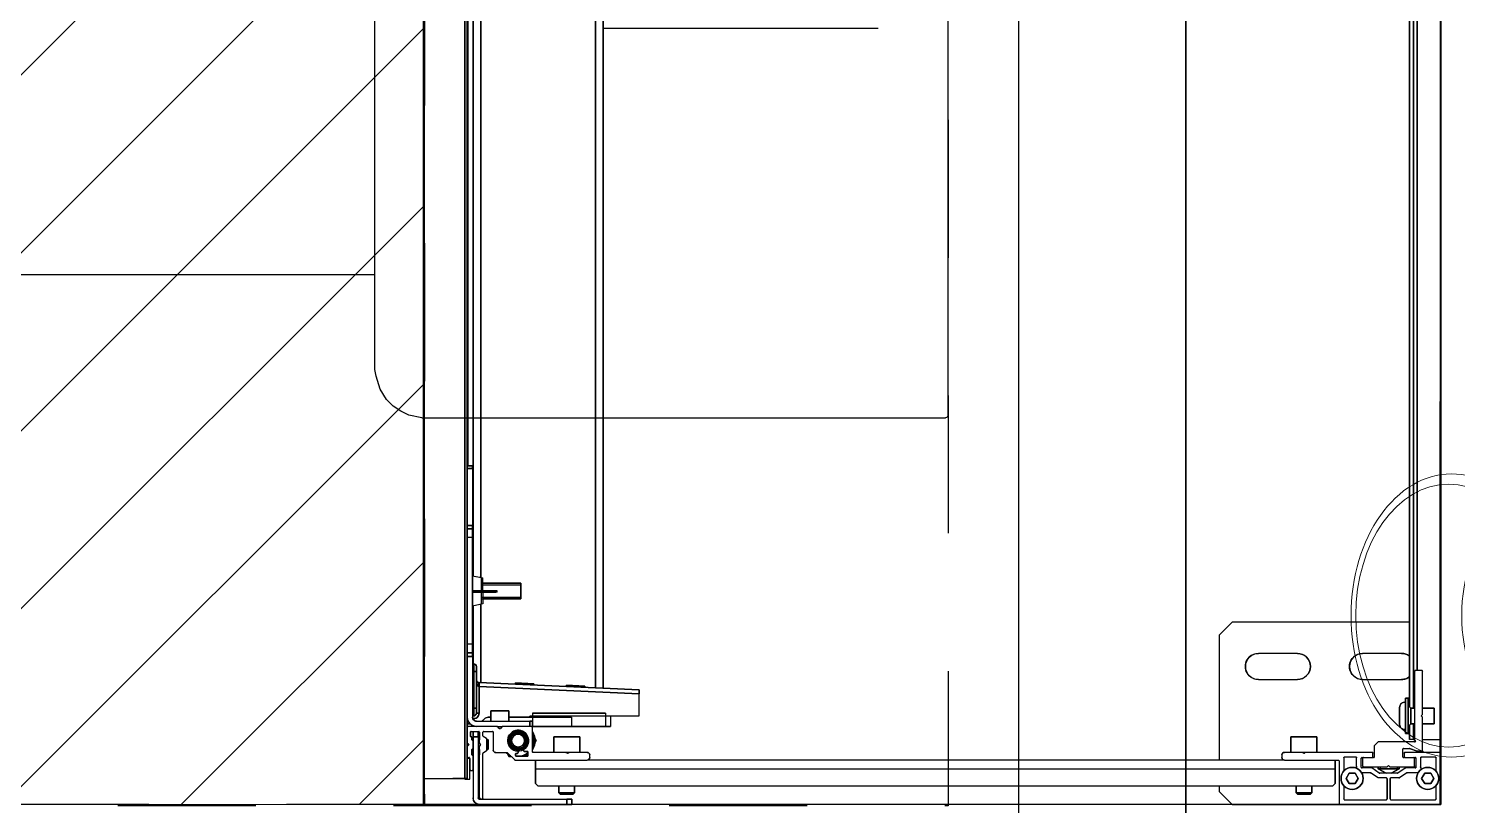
# Model space of a CAD drawing. Header units: centimetres. Extents: x -58072 to 12532, y -30603 to 6224.
# Drawn here: x 10815 to 10869.8, y 4300.3 to 4330.2 of the extents above; entities that cross this region are included whole.
import ezdxf

# ---------------------------------------------------------------- set-up
doc = ezdxf.new("R2010")
doc.units = ezdxf.units.CM
doc.linetypes.add('Style de ligne -1', pattern=[0.41664, 0.20828, -0.20836])
doc.linetypes.add('VW-01', pattern=[0.41656, 0.20828, -0.20828])
for name, color, linetype in [('B Aménagement intérieur', 252, 'Continuous'), ('B Faux plafonds', 252, 'Continuous'), ('B Faux plafonds_Hatch', 9, 'Continuous'), ('B Général', 252, 'Continuous'), ('C ANNOTATIONS-prestations', 252, 'Continuous'), ('D SURFACES-shab', 252, 'Continuous'), ('F REMPLISSAGE-vert foncé', 252, 'Continuous'), ('MTI900_Alu', 252, 'Continuous'), ('prlm-CHAUFF', 4, 'Continuous'), ('prlm-EAU-CHU', 42, 'Continuous')]:
    doc.layers.add(name, color=color, linetype=linetype)
doc.layers.add('prlm-GAZ', color=2, linetype='Continuous', lineweight=25)
doc.layers.add('prlm-ZEROPLOT', color=254, linetype='Continuous', plot=False)
doc.layers.get('prlm-CHAUFF').off()

# ---------------------------------------------------------------- blocks, each defined once
blk = doc.blocks.new('B 70.MTI900_Alu_390')
at = {"layer": 'MTI900_Alu', "color": 1, "linetype": 'Continuous'}
for p, q in [((-4.475, 0), (-4.472, 0)), ((-4.475, -0.003), (-4.475, 0)), ((-4.472, 0), (-4.278, 0)), ((-4.278, 0), (-4.225, 0)), ((-4.225, 0), (4.225, 0)), ((-4.225, -0.07), (-4.225, 0)), ((-4.475, -0.387), (-4.475, -0.003)), ((-4.457, -0.191), (-4.457, -0.021)), ((-4.454, -0.018), (-4.4033, -0.018)), ((-4.395, -0.0385), (-4.375, -0.0269)), ((-4.395, -0.0615), (-4.395, -0.0385)), ((-4.375, -0.0269), (-4.355, -0.0385)), ((-4.355, -0.0385), (-4.355, -0.0615)), ((-4.3467, -0.018), (-4.296, -0.018)), ((-4.293, -0.021), (-4.293, -0.074)), ((-4.275, -0.003), (-4.275, -0.137)), ((-4.165, -0.025), (-4.105, -0.025)), ((-4.165, -0.025), (-4.165, -0.07)), ((-4.105, -0.07), (-4.105, -0.025)), ((-4.375, -0.0731), (-4.395, -0.0615)), ((-4.355, -0.0615), (-4.375, -0.0731)), ((-4.353, -0.0864), (-4.353, -0.1286)), ((-4.335, -0.098), (-4.335, -0.1341)), ((-4.298, -0.095), (-4.332, -0.095)), ((-4.296, -0.077), (-4.3306, -0.077)), ((-4.33, -0.195), (-4.33, -0.103)), ((-4.327, -0.1), (-4.298, -0.1)), ((-4.295, -0.137), (-4.295, -0.098)), ((-4.27, -0.073), (-4.27, -0.0895)), ((-4.2698, -0.0905), (-4.2602, -0.1195)), ((-4.267, -0.07), (-4.14, -0.07)), ((-4.235, -0.1), (-4.235, -0.24)), ((-3.963, -0.1), (-4.229, -0.1)), ((-4.225, -0.105), (-4.225, -0.1)), ((-4.225, -0.105), (-4.165, -0.105)), ((-4.225, -0.105), (-4.225, -0.12)), ((-4.165, -0.1), (-4.165, -0.115)), ((-4.135, -0.075), (-4.14, -0.07)), ((-4.13, -0.07), (-4.135, -0.075)), ((-4.13, -0.07), (-3.963, -0.07)), ((-4.105, -0.115), (-4.105, -0.1)), ((-4.105, -0.105), (4.105, -0.105)), ((-3.96, -0.073), (-3.96, -0.097)), ((-3.96, -0.09), (3.96, -0.09)), ((-4.373, -0.1605), (-4.373, -0.191)), ((-4.3535, -0.1303), (-4.3725, -0.1588)), ((-4.3377, -0.16), (-4.355, -0.19)), ((-4.3355, -0.1358), (-4.3545, -0.1642)), ((-4.3377, -0.24), (-4.3377, -0.16)), ((-4.33, -0.16), (-4.3377, -0.16)), ((-4.295, -0.137), (-4.295, -0.142)), ((-4.278, -0.14), (-4.292, -0.14)), ((-4.292, -0.145), (-4.263, -0.145)), ((-4.26, -0.142), (-4.26, -0.1205)), ((-4.225, -0.12), (-4.17, -0.12)), ((-4.203, -0.12), (-4.203, -0.125)), ((-4.203, -0.125), (-4.067, -0.125)), ((-4.203, -0.125), (-4.203, -0.135)), ((-4.203, -0.135), (-4.067, -0.135)), ((-4.165, -0.115), (-4.175, -0.125)), ((-4.1675, -0.158), (-4.1025, -0.158)), ((-4.105, -0.115), (-4.165, -0.115)), ((-4.095, -0.125), (-4.105, -0.115)), ((-4.1, -0.12), (4.1, -0.12)), ((-4.067, -0.125), (-4.067, -0.12)), ((-4.067, -0.135), (-4.067, -0.125)), ((-3.995, -0.3), (-3.995, -0.15)), ((-3.895, -0.15), (-3.895, -0.3)), ((-3.775, -0.12), (-3.775, -0.8)), ((-4.457, -0.369), (-4.457, -0.209)), ((-4.376, -0.194), (-4.454, -0.194)), ((-4.454, -0.206), (-4.376, -0.206)), ((-4.373, -0.209), (-4.373, -0.2404)), ((-4.355, -0.1659), (-4.355, -0.2341)), ((-4.355, -0.21), (-4.3377, -0.24)), ((-4.33, -0.1677), (-4.3421, -0.1677)), ((-4.325, -0.2), (-4.33, -0.195)), ((-4.33, -0.205), (-4.325, -0.2)), ((-4.33, -0.297), (-4.33, -0.205)), ((-4.373, -0.2404), (-4.3535, -0.2697)), ((-4.3545, -0.2358), (-4.335, -0.265)), ((-4.353, -0.2714), (-4.353, -0.3036)), ((-4.33, -0.2323), (-4.3421, -0.2323)), ((-4.3377, -0.24), (-4.33, -0.24)), ((-4.335, -0.265), (-4.335, -0.302)), ((-4.295, -0.258), (-4.295, -0.263)), ((-4.295, -0.302), (-4.295, -0.263)), ((-4.25, -0.255), (-4.292, -0.255)), ((-4.292, -0.26), (-4.278, -0.26)), ((-4.275, -0.263), (-4.275, -0.52)), ((-4.25, -0.255), (-4.235, -0.24)), ((-4.395, -0.3285), (-4.375, -0.3169)), ((-4.395, -0.3515), (-4.395, -0.3285)), ((-4.375, -0.3169), (-4.355, -0.3285)), ((-4.355, -0.3285), (-4.355, -0.3515)), ((-4.332, -0.305), (-4.298, -0.305)), ((-4.328, -0.323), (-4.296, -0.323)), ((-4.298, -0.3), (-4.327, -0.3)), ((-4.293, -0.326), (-4.293, -0.369)), ((-4.4033, -0.372), (-4.454, -0.372)), ((-4.375, -0.3631), (-4.395, -0.3515)), ((-4.355, -0.3515), (-4.375, -0.3631)), ((-4.296, -0.372), (-4.3467, -0.372)), ((-4.475, -0.8), (-4.475, -0.387)), ((-4.308, -0.39), (-4.472, -0.39)), ((-4.395, -0.405), (-4.405, -0.415)), ((-4.405, -0.415), (-4.405, -3.465)), ((-4.34, -0.405), (-4.395, -0.405)), ((-4.305, -0.405), (-4.34, -0.405)), ((-4.34, -0.405), (-4.34, -3.475)), ((-4.305, -0.6), (-4.305, -0.393)), ((-4.215, -0.475), (-4.275, -0.475)), ((-4.215, -0.575), (-4.215, -0.475)), ((-4.43, -0.495), (-4.435, -0.5)), ((-4.435, -0.5), (-4.435, -0.55)), ((-4.43, -0.555), (-4.43, -0.495)), ((-4.405, -0.495), (-4.43, -0.495)), ((-4.275, -0.52), (-4.2779, -0.5229)), ((-4.2779, -0.5271), (-4.275, -0.53)), ((-4.275, -0.53), (-4.275, -0.52)), ((-4.275, -0.53), (-4.275, -0.6)), ((-4.435, -0.55), (-4.43, -0.555)), ((-4.43, -0.555), (-4.405, -0.555)), ((-4.305, -0.6), (-4.305, -3.277)), ((-4.275, -0.575), (-4.215, -0.575)), ((-3.995, -0.7), (-3.995, -0.55)), ((-3.895, -0.55), (-3.895, -0.7)), ((-4.285, -0.61), (-4.295, -0.61)), ((-4.425, -0.85), (-4.475, -0.8)), ((-3.775, -0.8), (-3.825, -0.85)), ((-4.405, -0.85), (-4.425, -0.85)), ((-3.825, -0.85), (-4.305, -0.85)), ((-1.495, -2.16), (-1.495, -3.215)), ((-4.1351, -3.077), (-4.136, -3.497)), ((-4.1351, -3.077), (-4.05, -3.077)), ((-4.0221, -3.692), (-4.05, -3.077)), ((-4.05, -3.077), (-4.035, -3.077)), ((-4.035, -3.077), (-4.0071, -3.6913)), ((-4.175, -3.207), (-4.175, -3.187)), ((-4.1353, -3.187), (-4.175, -3.187)), ((-4.175, -3.337), (-4.175, -3.207)), ((-4.125, -3.207), (-4.175, -3.207)), ((-4.125, -3.487), (-4.125, -3.207)), ((-0.2775, -3.215), (-4.0287, -3.215)), ((-4.305, -3.5528), (-4.305, -3.277)), ((-4.295, -3.267), (-4.285, -3.267)), ((-4.275, -3.277), (-4.275, -3.3458)), ((-0.2775, -3.245), (-4.0274, -3.245)), ((-4.0205, -3.2854), (-4.0255, -3.2857)), ((-4.0205, -3.2854), (-4.0173, -3.3556)), ((-4.475, -3.355), (-4.475, -3.335)), ((-4.475, -3.335), (-4.455, -3.335)), ((-4.455, -3.335), (-4.455, -3.355)), ((-4.43, -3.325), (-4.435, -3.33)), ((-4.435, -3.33), (-4.435, -3.38)), ((-4.43, -3.385), (-4.43, -3.325)), ((-4.405, -3.325), (-4.43, -3.325)), ((-4.215, -3.305), (-4.275, -3.305)), ((-4.275, -3.3582), (-4.275, -3.3458)), ((-4.215, -3.405), (-4.215, -3.305)), ((-4.175, -3.487), (-4.175, -3.337)), ((-4.14, -3.337), (-4.175, -3.337)), ((-4.14, -3.487), (-4.14, -3.337)), ((-4.475, -3.69), (-4.475, -3.355)), ((-4.455, -3.355), (-4.475, -3.355)), ((-4.455, -3.69), (-4.455, -3.355)), ((-4.435, -3.38), (-4.43, -3.385)), ((-4.43, -3.385), (-4.405, -3.385)), ((-4.2759, -3.3479), (-4.2779, -3.3499)), ((-4.2779, -3.3541), (-4.2759, -3.3561)), ((-4.275, -3.3582), (-4.275, -3.484)), ((-4.0223, -3.3558), (-4.0173, -3.3556)), ((-4.275, -3.405), (-4.215, -3.405)), ((-4.405, -3.465), (-4.395, -3.475)), ((-4.34, -3.475), (-4.395, -3.475)), ((-4.305, -3.475), (-4.34, -3.475)), ((-4.29, -3.5066), (-4.2854, -3.504)), ((-4.29, -3.507), (-4.29, -3.549)), ((-4.274, -3.504), (-4.287, -3.504)), ((-4.272, -3.487), (-4.178, -3.487)), ((-4.271, -3.518), (-4.271, -3.507)), ((-4.24, -3.4778), (-4.23, -3.472)), ((-4.23, -3.472), (-4.22, -3.4778)), ((-4.175, -3.49), (-4.175, -3.487)), ((-4.175, -3.487), (-4.155, -3.487)), ((-4.175, -3.49), (-4.175, -3.6008)), ((-4.155, -3.497), (-4.175, -3.497)), ((-4.14, -3.487), (-4.155, -3.487)), ((-4.155, -3.487), (-4.155, -3.497)), ((-4.155, -3.702), (-4.155, -3.497)), ((-4.125, -3.487), (-4.14, -3.487)), ((-4.14, -3.577), (-4.14, -3.487)), ((-4.136, -3.497), (-4.14, -3.4972)), ((-4.0116, -3.4816), (-4.0166, -3.4819)), ((-4.0116, -3.4816), (-4.0084, -3.5518)), ((-4.2769, -3.5821), (-4.3041, -3.5549)), ((-4.287, -3.552), (-4.282, -3.552)), ((-4.279, -3.549), (-4.279, -3.545)), ((-4.276, -3.542), (-4.2729, -3.542)), ((-4.2657, -3.521), (-4.268, -3.521)), ((-4.195, -3.5614), (-4.195, -3.5226)), ((-4.0134, -3.552), (-4.0084, -3.5518)), ((-3.685, -3.532), (-3.625, -3.532)), ((-3.685, -3.532), (-3.685, -3.677)), ((-3.6789, -3.677), (-3.6789, -3.532)), ((-3.6311, -3.677), (-3.6311, -3.532)), ((-3.625, -3.677), (-3.625, -3.532)), ((-4.2906, -3.577), (-4.2906, -3.5684)), ((-4.2806, -3.5828), (-4.2906, -3.577)), ((-4.276, -3.627), (-4.276, -3.5842)), ((-4.1759, -3.6029), (-4.1829, -3.6099)), ((-4.1829, -3.6141), (-4.1759, -3.6211)), ((-4.175, -3.6232), (-4.175, -3.6008)), ((-4.115, -3.577), (-4.155, -3.577)), ((-4.115, -3.647), (-4.115, -3.577)), ((-4.2766, -3.6757), (-4.2679, -3.6633)), ((-4.198, -3.637), (-4.266, -3.637)), ((-4.2654, -3.662), (-4.2246, -3.662)), ((-4.263, -3.657), (-4.265, -3.659)), ((-4.225, -3.659), (-4.265, -3.659)), ((-4.265, -3.659), (-4.265, -3.662)), ((-4.227, -3.657), (-4.263, -3.657)), ((-4.2607, -3.657), (-4.2607, -3.662)), ((-4.2293, -3.657), (-4.2293, -3.662)), ((-4.225, -3.659), (-4.227, -3.657)), ((-4.225, -3.662), (-4.225, -3.659)), ((-4.2221, -3.6633), (-4.2134, -3.6757)), ((-4.195, -3.674), (-4.195, -3.64)), ((-4.175, -3.6232), (-4.175, -3.734)), ((-4.155, -3.647), (-4.115, -3.647)), ((-4.14, -3.6567), (-4.14, -3.647)), ((-3.66, -3.6225), (-3.655, -3.6225)), ((-3.66, -3.6225), (-3.66, -3.6361)), ((-3.66, -3.6361), (-3.655, -3.6361)), ((-3.66, -3.6361), (-3.66, -3.717)), ((-3.655, -3.6225), (-3.655, -3.6361)), ((-3.655, -3.6361), (-3.655, -3.717)), ((-4.455, -3.682), (-4.455, -3.68)), ((-4.452, -3.677), (-4.2791, -3.677)), ((-4.215, -3.695), (-4.45, -3.695)), ((-4.215, -3.715), (-4.45, -3.715)), ((-4.2855, -3.692), (-4.445, -3.692)), ((-4.378, -3.747), (-4.378, -3.727)), ((-4.378, -3.727), (-4.298, -3.727)), ((-4.345, -3.724), (-4.345, -3.718)), ((-4.342, -3.715), (-4.2885, -3.715)), ((-4.298, -3.727), (-4.342, -3.727)), ((-4.298, -3.727), (-4.298, -3.737)), ((-4.295, -3.734), (-4.295, -3.73)), ((-4.2653, -3.69), (-4.2827, -3.69)), ((-4.2826, -3.72), (-4.2654, -3.72)), ((-4.2651, -3.7161), (-4.269, -3.72)), ((-4.2618, -3.7161), (-4.2651, -3.7161)), ((-4.265, -3.69), (-4.265, -3.695)), ((-4.2521, -3.692), (-4.2625, -3.692)), ((-4.2607, -3.69), (-4.2607, -3.695)), ((-4.2595, -3.715), (-4.231, -3.715)), ((-4.2471, -3.6871), (-4.2521, -3.692)), ((-4.2379, -3.692), (-4.2429, -3.6871)), ((-4.228, -3.692), (-4.2379, -3.692)), ((-4.2293, -3.69), (-4.2293, -3.695)), ((-4.2249, -3.7161), (-4.2287, -3.7161)), ((-4.2252, -3.69), (-4.198, -3.69)), ((-4.2251, -3.72), (-4.215, -3.72)), ((-4.225, -3.695), (-4.225, -3.69)), ((-4.221, -3.72), (-4.2249, -3.7161)), ((-4.215, -3.715), (-4.215, -3.695)), ((-4.215, -3.695), (-4.195, -3.695)), ((-4.195, -3.715), (-4.215, -3.715)), ((-4.215, -3.72), (-4.215, -3.722)), ((-4.212, -3.725), (-4.198, -3.725)), ((-4.2109, -3.677), (-4.198, -3.677)), ((-4.195, -3.722), (-4.195, -3.693)), ((-4.165, -3.737), (-4.165, -3.7265)), ((-3.9067, -3.717), (-4.14, -3.717)), ((-4.135, -3.717), (-4.135, -3.712)), ((-4.105, -3.712), (-4.135, -3.712)), ((-4.125, -3.692), (-4.0221, -3.692)), ((-4.125, -3.702), (-4.125, -3.692)), ((-4.125, -3.702), (-4.105, -3.702)), ((-4.105, -3.702), (-3.965, -3.702)), ((-4.105, -3.702), (-4.105, -3.712)), ((-4.105, -3.712), (-4.105, -3.717)), ((-3.965, -3.712), (-4.105, -3.712)), ((-4.0071, -3.6913), (-4.0221, -3.692)), ((-4.022, -3.6925), (-4.0221, -3.692)), ((-3.7066, -3.685), (-4.0074, -3.685)), ((-4.0071, -3.6913), (-4.007, -3.6925)), ((-3.965, -3.702), (-3.945, -3.702)), ((-3.965, -3.702), (-3.965, -3.712)), ((-3.965, -3.717), (-3.965, -3.712)), ((-3.935, -3.712), (-3.965, -3.712)), ((-3.935, -3.712), (-3.935, -3.717)), ((-3.935, -3.715), (-3.7126, -3.715)), ((-3.9067, -3.737), (-3.9067, -3.717)), ((-3.9067, -3.717), (-3.8932, -3.717)), ((-3.8932, -3.717), (-3.86, -3.717)), ((-3.8932, -3.717), (-3.8932, -3.737)), ((-3.86, -3.717), (-3.45, -3.717)), ((-3.86, -3.717), (-3.86, -3.737)), ((-3.705, -3.677), (-3.713, -3.717)), ((-3.66, -3.677), (-3.705, -3.677)), ((-3.655, -3.677), (-3.605, -3.677)), ((-3.597, -3.717), (-3.605, -3.677)), ((-0.26, -3.685), (-3.6034, -3.685)), ((-3.5974, -3.715), (-0.25, -3.715)), ((-3.45, -3.717), (-3.45, -3.737)), ((-3.45, -3.717), (-3.4168, -3.717)), ((-3.4168, -3.737), (-3.4168, -3.717)), ((-3.4168, -3.717), (-3.4033, -3.717)), ((-3.185, -3.717), (-3.4033, -3.717)), ((-3.4033, -3.717), (-3.4033, -3.737)), ((-3.185, -3.717), (-3.175, -3.717)), ((-3.185, -3.737), (-3.185, -3.717)), ((-3.175, -3.717), (-3.175, -3.737)), ((-4.375, -3.747), (-4.378, -3.747)), ((-4.375, -3.737), (4.375, -3.737)), ((-4.375, -3.747), (-4.375, -3.737)), ((4.375, -3.747), (-4.375, -3.747)), ((-4.375, -3.747), (-4.375, -3.792)), ((-4.2471, -3.7321), (-4.2521, -3.737)), ((-4.2414, -3.7335), (-4.2486, -3.7335)), ((-4.2379, -3.737), (-4.2429, -3.7321)), ((-4.175, -3.737), (-4.175, -3.734)), ((-3.175, -3.735), (-0.2433, -3.735)), ((-4.375, -3.902), (-4.375, -3.792)), ((-4.375, -3.902), (4.375, -3.902))]:
    blk.add_line(p, q, dxfattribs=at)
for centre, radius in [((-4.375, -0.05), 0.0425), ((-4.375, -0.34), 0.0425), ((-4.23, -3.542), 0.035), ((-4.23, -3.542), 0.03), ((-4.23, -3.542), 0.025)]:
    blk.add_circle(centre, radius, dxfattribs=at)
for centre, radius, start, end in [((-4.472, -0.003), 0.003, 90, 180), ((-4.278, -0.003), 0.003, 0, 90), ((-4.454, -0.021), 0.003, 90, 180), ((-4.4033, -0.021), 0.003, 84.5182, 90), ((-4.3467, -0.021), 0.003, 90, 95.4817), ((-4.296, -0.021), 0.003, 0, 90), ((-4.3306, -0.067), 0.01, 213.6525, 270), ((-4.332, -0.098), 0.003, 90, 180), ((-4.327, -0.103), 0.003, 90, 180), ((-4.298, -0.098), 0.003, 0, 90), ((-4.298, -0.103), 0.003, 0, 90), ((-4.296, -0.074), 0.003, 270, 0), ((-4.267, -0.073), 0.003, 90, 180), ((-4.267, -0.0895), 0.003, 180, 198.4349), ((-4.232, -0.1), 0.003, 0, 180), ((-3.963, -0.073), 0.003, 0, 90), ((-3.963, -0.097), 0.003, 270, 0), ((-4.37, -0.1605), 0.003, 146.3099, 180), ((-4.352, -0.1659), 0.003, 146.3099, 180), ((-4.356, -0.1286), 0.003, 326.3099, 0), ((-4.338, -0.1341), 0.003, 326.3099, 0), ((-4.292, -0.137), 0.003, 180, 270), ((-4.292, -0.142), 0.003, 180, 270), ((-4.278, -0.137), 0.003, 270, 0), ((-4.263, -0.142), 0.003, 270, 0), ((-4.263, -0.1205), 0.003, 0, 18.4349), ((-4.1675, -0.138), 0.02, 171.3731, 270), ((-4.1675, -0.133), 0.02, 185.7392, 187.1808), ((-4.1025, -0.138), 0.02, 270, 8.6269), ((-4.1025, -0.133), 0.02, 352.8192, 354.2608), ((-3.945, -0.15), 0.05, 143.1301, 180), ((-3.945, -0.15), 0.05, 0, 36.8699), ((-4.454, -0.191), 0.003, 180, 270), ((-4.454, -0.209), 0.003, 90, 180), ((-4.376, -0.191), 0.003, 270, 0), ((-4.376, -0.209), 0.003, 0, 90), ((-4.352, -0.2341), 0.003, 180, 213.6901), ((-4.356, -0.2714), 0.003, 0, 33.6901), ((-4.292, -0.258), 0.003, 90, 180), ((-4.292, -0.263), 0.003, 90, 180), ((-4.278, -0.263), 0.003, 0, 90), ((-4.332, -0.302), 0.003, 180, 270), ((-4.328, -0.333), 0.01, 90, 133.851), ((-4.327, -0.297), 0.003, 180, 270), ((-4.298, -0.297), 0.003, 270, 0), ((-4.298, -0.302), 0.003, 270, 0), ((-4.296, -0.326), 0.003, 0, 90), ((-3.945, -0.3), 0.05, 180, 0), ((-4.454, -0.369), 0.003, 180, 270), ((-4.4033, -0.369), 0.003, 270, 275.4818), ((-4.3467, -0.369), 0.003, 264.5182, 270), ((-4.296, -0.369), 0.003, 270, 0), ((-4.472, -0.387), 0.003, 180, 270), ((-4.308, -0.393), 0.003, 0, 90), ((-4.2758, -0.525), 0.003, 135, 225), ((-3.945, -0.55), 0.05, 0, 180), ((-4.295, -0.6), 0.01, 180, 270), ((-4.285, -0.6), 0.01, 270, 0), ((-3.945, -0.7), 0.05, 180, 0), ((-4.295, -3.277), 0.01, 90, 180), ((-4.285, -3.277), 0.01, 0, 90), ((-4.278, -3.3458), 0.003, 315, 0), ((-4.2758, -3.352), 0.003, 135, 225), ((-4.278, -3.3582), 0.003, 0, 45), ((-4.287, -3.507), 0.003, 90, 180), ((-4.23, -3.542), 0.06, 140.7035, 188.509), ((-4.23, -3.542), 0.065, 144.2242, 157.3801), ((-4.272, -3.484), 0.003, 180, 270), ((-4.274, -3.507), 0.003, 0, 90), ((-4.23, -3.542), 0.04, 184.0006, 146.0728), ((-4.23, -3.542), 0.065, 57.7958, 122.2042), ((-4.23, -3.542), 0.06, 66.4435, 113.5565), ((-4.178, -3.49), 0.003, 0, 90), ((-4.302, -3.5528), 0.003, 180, 225), ((-4.287, -3.549), 0.003, 180, 270), ((-4.282, -3.549), 0.003, 270, 0), ((-4.276, -3.545), 0.003, 90, 180), ((-4.2729, -3.545), 0.003, 4.0006, 90), ((-4.268, -3.518), 0.003, 180, 270), ((-4.23, -3.542), 0.04, 146.0728, 184.0006), ((-4.2657, -3.518), 0.003, 270, 326.0728), ((-4.23, -3.542), 0.065, 206.162, 224.9525), ((-4.279, -3.5842), 0.003, 0, 45), ((-4.1808, -3.612), 0.003, 135, 225), ((-4.178, -3.6008), 0.003, 315, 0), ((-4.266, -3.627), 0.01, 180, 270), ((-4.2654, -3.665), 0.003, 90, 145.008), ((-4.2246, -3.665), 0.003, 34.992, 90), ((-4.198, -3.64), 0.003, 0, 90), ((-4.198, -3.674), 0.003, 270, 0), ((-4.178, -3.6232), 0.003, 0, 45), ((-4.1151, -3.7104), 0.05, 129.8841, 142.9139), ((-4.16, -3.6567), 0.02, 309.8841, 0), ((-4.45, -3.69), 0.025, 180, 270), ((-4.452, -3.68), 0.003, 90, 180), ((-4.445, -3.682), 0.01, 180, 270), ((-4.45, -3.69), 0.005, 180, 270), ((-4.342, -3.718), 0.003, 90, 180), ((-4.342, -3.724), 0.003, 180, 270), ((-4.298, -3.73), 0.003, 0, 90), ((-4.2885, -3.718), 0.003, 9.5941, 90), ((-4.2827, -3.693), 0.003, 90, 160.5288), ((-4.2826, -3.717), 0.003, 189.5941, 270), ((-4.2791, -3.674), 0.003, 270, 325.008), ((-4.2654, -3.717), 0.003, 270, 350.4059), ((-4.2653, -3.693), 0.003, 19.4712, 90), ((-4.275, -3.715), 0.01, 353.9388, 0), ((-4.2595, -3.718), 0.003, 90, 170.4059), ((-4.245, -3.6892), 0.003, 45, 135), ((-4.231, -3.718), 0.003, 9.5941, 90), ((-4.2252, -3.693), 0.003, 90, 160.5288), ((-4.2251, -3.717), 0.003, 189.5941, 270), ((-4.215, -3.715), 0.01, 180, 186.0612), ((-4.212, -3.722), 0.003, 180, 270), ((-4.2109, -3.674), 0.003, 214.992, 270), ((-4.198, -3.693), 0.003, 0, 90), ((-4.198, -3.722), 0.003, 270, 0), ((-4.14, -3.702), 0.035, 180, 270), ((-4.14, -3.702), 0.015, 180, 270), ((-4.125, -3.712), 0.02, 90, 192.412), ((-4.125, -3.712), 0.01, 90, 180), ((-3.997, -3.692), 0.01, 182.6026, 270), ((-3.945, -3.712), 0.01, 0, 90), ((-4.292, -3.734), 0.003, 180, 270), ((-4.245, -3.7342), 0.003, 45, 135), ((-4.178, -3.734), 0.003, 270, 0)]:
    blk.add_arc(centre, radius, start, end, dxfattribs=at)
for centre, major_axis, ratio, start_param, end_param in [((-4.022, -3.6931), (0.015, 0.0007), 0.045361, 0, 1.568734), ((-3.997, -3.692), (0.025, 0), 0.4, 3.187016, 4.712389)]:
    blk.add_ellipse(centre, major_axis=major_axis, ratio=ratio, start_param=start_param, end_param=end_param, dxfattribs=at)
blk = doc.blocks.new('xi.cee1')
at = {"layer": 'prlm-EAU-CHU', "color": 0, "lineweight": 13}
for p, q in [((7.432, 5), (2.169, 5)), ((12.085, 5.345), (8.768, 5.345)), ((2.169, -5), (7.432, -5)), ((8.768, -5.345), (12.085, -5.345))]:
    blk.add_line(p, q, dxfattribs=at)
for radius in [5.45, 4.688]:
    blk.add_circle((0, 0), radius, dxfattribs=at)
for centre, radius, start, end in [((10.085, 0.78), 4.987, 122.4397, 169.5051), ((8.793, 2.487), 2.858, 90.508, 118.9381), ((6.355, 0), 5.869, 317.8112, 42.1667), ((6.144, 0), 6.3, 318.9248, 41.0752), ((10.085, -0.78), 4.987, 190.4949, 237.5603), ((8.793, -2.487), 2.858, 241.0619, 269.492)]:
    blk.add_arc(centre, radius, start, end, dxfattribs=at)
for centre, major_axis, ratio in [((12.839, 0), (0, -5.44), 0.708306), ((12.941, 0), (0, -5.051), 0.707331)]:
    blk.add_ellipse(centre, major_axis=major_axis, ratio=ratio, dxfattribs=at)
blk = doc.blocks.new('B 60.200_wc-2')
at = {"layer": 'B Général', "linetype": 'Continuous'}
for p, q in [((-25, -20.1), (-25, 0)), ((-24.9, 0.1), (24.9, 0.1)), ((-19.5, -44.2), (-19.5, -21.9))]:
    blk.add_line(p, q, dxfattribs=at)
at = {"layer": 'B Général', "linetype": 'Continuous', "flags": 128}
blk.add_lwpolyline([(-25, -20.1), (-24.9, -20.6), (-24.75, -20.9), (-24.55, -21.2), (-24.3, -21.45), (-23.9, -21.7), (-23.4, -21.85), (-23.15, -21.9), (23.25, -21.9), (23.55, -21.85), (23.9, -21.7), (24.2, -21.5), (24.45, -21.3), (24.65, -21.05), (24.8, -20.75), (24.9, -20.5), (24.95, -20.3), (25, -20.1)], dxfattribs=at)
at = {"layer": 'B Général', "linetype": 'Continuous'}
blk.add_arc((-24.9, 0), 0.1, 90, 180, dxfattribs=at)
blk = doc.blocks.new('B 60.Groupe-2-1')
at = {"layer": 'B Général', "linetype": 'Style de ligne -1', "ltscale": 25.4, "flags": 128}
blk.add_lwpolyline([(-35.4, 7.6), (35.6, 7.6), (35.6, -32.4), (-35.4, -32.4)], close=True, dxfattribs=at)
at = {"layer": 'B Général', "xscale": -1, "rotation": 270}
blk.add_blockref('B 60.200_wc-2', (35.5, 7.5), dxfattribs=at)
blk = doc.blocks.new('B 60.WC-plan-PMR')
at = {"layer": 'B Général'}
blk.add_blockref('B 60.Groupe-2-1', (0, 0), dxfattribs=at)
blk = doc.blocks.new('B 60.Gaine 150_70')
at = {"layer": 'B Général', "linetype": 'Continuous'}
blk.add_line((18.5, 36.305), (-69, 36.305), dxfattribs=at)
at = {"layer": 'B Général', "linetype": 'Continuous', "flags": 128}
for points in [[(-70, 36.305), (19.5, 36.305), (19.5, -2.715), (-70, -2.715)], [(-70, -2.7), (-70, 36.3), (19.5, 36.3), (19.5, -2.7)]]:
    blk.add_lwpolyline(points, close=True, dxfattribs=at)
at = {"layer": 'C ANNOTATIONS-prestations'}
for p, q in [((-69, 36.305), (-69, 35.205)), ((-69, 35.205), (-69, 34.755)), ((-69.03, 34.755), (-69.03, 34.555)), ((-69, 34.755), (-69.03, 34.755)), ((-69, 34.655), (-69, 34.755)), ((-69, 34.755), (18.5, 34.755)), ((18.5, 34.655), (-69, 34.655)), ((-68.23, 34.555), (-68.23, 34.655)), ((-68.2, 34.625), (-68.2, 34.585)), ((-67.771, 34.655), (-67.721, 34.606)), ((-67.736, 34.62), (-67.664, 34.62)), ((-67.679, 34.606), (-67.629, 34.655)), ((-67, 34.625), (-67, 34.655)), ((-67, 33.517), (-67, 34.625)), ((-66.9, 34.55), (-66.9, 34.655)), ((-64.317, 34.455), (-64.317, 34.655)), ((-64.182, 34.655), (-64.182, 34.455)), ((-63.85, 34.455), (-63.85, 34.655)), ((-59.75, 34.455), (-59.75, 34.655)), ((-59.418, 34.455), (-59.418, 34.655)), ((-59.283, 34.655), (-59.283, 34.455)), ((-57.1, 34.455), (-57.1, 34.655)), ((-57, 34.655), (-57, 34.455)), ((-23.583, 34.635), (-57, 34.635)), ((-70, 34.185), (-70, 30.835)), ((-69.8, 34.185), (-69.8, 30.835)), ((-69.8, 34.105), (-69.8, 34.085)), ((-69.77, 34.055), (-68.041, 34.055)), ((-67.4, 34.435), (-69.75, 34.435)), ((-67.4, 34.235), (-69.75, 34.235)), ((-68.105, 34.205), (-69.7, 34.205)), ((-69.03, 34.555), (-68.23, 34.555)), ((-68.7, 34.525), (-68.7, 34.465)), ((-68.23, 34.555), (-68.67, 34.555)), ((-68.67, 34.435), (-68.135, 34.435)), ((-68.077, 34.185), (-67.903, 34.185)), ((-67.904, 34.485), (-68.076, 34.485)), ((-68.016, 34.042), (-67.929, 33.918)), ((-67.94, 34.485), (-67.901, 34.446)), ((-67.901, 34.446), (-67.868, 34.446)), ((-67.9, 34.235), (-67.9, 34.185)), ((-67.783, 34.205), (-67.875, 34.205)), ((-67.857, 34.185), (-67.857, 34.235)), ((-67.845, 34.435), (-67.56, 34.435)), ((-67.762, 34.196), (-67.721, 34.156)), ((-67.679, 34.156), (-67.638, 34.196)), ((-67.53, 34.205), (-67.617, 34.205)), ((-67.543, 34.185), (-67.543, 34.235)), ((-67.537, 34.446), (-67.499, 34.446)), ((-67.23, 34.185), (-67.502, 34.185)), ((-67.4, 34.485), (-67.501, 34.485)), ((-67.5, 34.185), (-67.5, 34.235)), ((-67.499, 34.446), (-67.46, 34.485)), ((-67.471, 33.918), (-67.384, 34.042)), ((-67.4, 34.505), (-67.4, 34.485)), ((-67.4, 34.435), (-67.2, 34.435)), ((-67.4, 34.235), (-67.4, 34.435)), ((-67.2, 34.235), (-67.4, 34.235)), ((-67.23, 34.535), (-67.37, 34.535)), ((-67.359, 34.055), (-67.23, 34.055)), ((-67.2, 34.505), (-67.2, 34.215)), ((-67.2, 34.025), (-67.2, 33.685)), ((-66.8, 34.305), (-66.8, 32.255)), ((-64.317, 34.455), (-66.65, 34.455)), ((-66.6, 34.405), (-66.6, 34.455)), ((-66.6, 34.405), (-66.3, 34.405)), ((-66.3, 34.305), (-66.5, 34.305)), ((-66.5, 34.205), (-66.5, 34.305)), ((-65.471, 34.205), (-66.5, 34.205)), ((-66.3, 34.455), (-66.3, 34.405)), ((-66.3, 34.405), (-64.9, 34.405)), ((-66.3, 34.405), (-66.3, 34.305)), ((-64.9, 34.305), (-66.3, 34.305)), ((-65.75, 28.055), (-65.471, 34.205)), ((-65.321, 34.198), (-65.6, 28.055)), ((-65.471, 34.205), (-65.47, 34.21)), ((-65.321, 34.198), (-65.471, 34.205)), ((-65.324, 34.135), (-62.306, 34.135)), ((-65.32, 34.21), (-65.321, 34.198)), ((-64.9, 34.405), (-64.9, 34.455)), ((-64.9, 34.405), (-64.6, 34.405)), ((-64.9, 34.405), (-64.9, 34.305)), ((-64.7, 34.305), (-64.9, 34.305)), ((-64.6, 34.455), (-64.6, 34.405)), ((-62.366, 34.435), (-64.6, 34.435)), ((-64.182, 34.455), (-64.317, 34.455)), ((-63.85, 34.455), (-64.182, 34.455)), ((-59.75, 34.455), (-63.85, 34.455)), ((-62.37, 34.455), (-62.3, 34.105)), ((-62.3, 34.105), (-61.85, 34.105)), ((-62.1, 34.105), (-62.1, 32.605)), ((-62.039, 34.105), (-62.039, 32.605)), ((-61.85, 34.455), (-61.85, 33.696)), ((-61.8, 34.455), (-61.8, 33.696)), ((-61.8, 34.105), (-61.3, 34.105)), ((-61.561, 34.105), (-61.561, 32.605)), ((-61.5, 32.605), (-61.5, 34.105)), ((-61.3, 34.105), (-61.23, 34.455)), ((-61.294, 34.135), (-23.75, 34.135)), ((-23.65, 34.435), (-61.234, 34.435)), ((-59.418, 34.455), (-59.75, 34.455)), ((-59.283, 34.455), (-59.418, 34.455)), ((-57.1, 34.455), (-59.283, 34.455)), ((-57, 34.455), (-57.1, 34.455)), ((-68.01, 33.555), (-68.01, 33.127)), ((-67.23, 33.655), (-67.91, 33.655)), ((-67.904, 33.905), (-67.496, 33.905)), ((-67.9, 33.905), (-67.9, 33.875)), ((-67.9, 33.875), (-67.5, 33.875)), ((-67.9, 33.875), (-67.88, 33.855)), ((-67.88, 33.855), (-67.52, 33.855)), ((-67.857, 33.855), (-67.857, 33.905)), ((-67.543, 33.855), (-67.543, 33.905)), ((-67.52, 33.855), (-67.5, 33.875)), ((-67.5, 33.875), (-67.5, 33.905)), ((-67.079, 33.426), (-67.009, 33.496)), ((-67, 33.517), (-67, 33.293)), ((-66.4, 33.755), (-66.8, 33.755)), ((-66.65, 33.755), (-66.65, 33.852)), ((-66.4, 33.055), (-66.4, 33.755)), ((-61.85, 33.696), (-61.8, 33.696)), ((-61.85, 33.696), (-61.85, 33.56)), ((-61.85, 33.56), (-61.8, 33.56)), ((-61.8, 33.696), (-61.8, 33.56)), ((-68.019, 33.106), (-68.291, 32.834)), ((-68.156, 33.055), (-68.056, 33.113)), ((-68.156, 32.969), (-68.156, 33.055)), ((-67.009, 33.314), (-67.079, 33.384)), ((-67, 32.185), (-67, 33.293)), ((-66.8, 33.055), (-66.4, 33.055)), ((-66.65, 32.155), (-66.65, 33.055)), ((-68.3, 32.813), (-68.3, 30.055)), ((-68.15, 32.775), (-68.15, 32.355)), ((-68.07, 32.805), (-68.12, 32.805)), ((-68.04, 32.735), (-68.04, 32.775)), ((-67.979, 32.705), (-68.01, 32.705)), ((-67.96, 32.355), (-67.96, 32.465)), ((-67.93, 32.495), (-67.907, 32.495)), ((-67.2, 32.899), (-67.2, 32.511)), ((-65.334, 32.803), (-65.384, 32.805)), ((-65.334, 32.803), (-65.366, 32.101)), ((-61.5, 32.605), (-62.1, 32.605)), ((-69.2, 32.035), (-69.3, 31.935)), ((-69.3, 1.435), (-69.3, 31.935)), ((-69.2, 32.035), (-68.65, 32.035)), ((-68.65, 32.035), (-68.3, 32.035)), ((-68.65, 1.335), (-68.65, 32.035)), ((-68.104, 32.325), (-68.15, 32.351)), ((-68.12, 32.325), (-67.99, 32.325)), ((-68, 30.867), (-68, 32.125)), ((-67.97, 32.155), (-67.03, 32.155)), ((-67.55, 32.005), (-67.65, 32.063)), ((-67.45, 32.063), (-67.55, 32.005)), ((-67, 32.255), (-66.8, 32.255)), ((-67, 32.155), (-67, 32.185)), ((-67, 30.655), (-67, 32.155)), ((-66.8, 32.155), (-67, 32.155)), ((-66.8, 32.255), (-66.8, 32.155)), ((-66.65, 32.155), (-66.8, 32.155)), ((-66.65, 32.257), (-66.61, 32.255)), ((-66.5, 32.155), (-66.65, 32.155)), ((-66.65, 32.155), (-66.65, 30.655)), ((-66.61, 32.255), (-66.601, 28.055)), ((-66.5, 29.355), (-66.5, 32.155)), ((-65.416, 32.104), (-65.366, 32.101)), ((-67.4, 31.335), (-68, 31.335)), ((-67.4, 30.335), (-67.4, 31.335)), ((-70, 30.635), (-70, 30.835)), ((-70, 30.835), (-69.8, 30.835)), ((-69.8, 30.835), (-69.8, 30.635)), ((-69.55, 31.135), (-69.6, 31.085)), ((-69.6, 31.085), (-69.6, 30.585)), ((-69.55, 30.535), (-69.55, 31.135)), ((-69.3, 31.135), (-69.55, 31.135)), ((-68.029, 30.826), (-68.009, 30.846)), ((-68.009, 30.764), (-68.029, 30.784)), ((-68, 30.743), (-68, 30.867)), ((-68, 30.055), (-68, 30.743)), ((-65.423, 30.841), (-65.473, 30.843)), ((-65.423, 30.841), (-65.455, 30.139)), ((-69.8, 30.635), (-70, 30.635)), ((-69.6, 30.585), (-69.55, 30.535)), ((-69.55, 30.535), (-69.3, 30.535)), ((-68, 30.335), (-67.4, 30.335)), ((-67, 29.355), (-67, 30.655)), ((-66.65, 30.655), (-67, 30.655)), ((-68.3, 3.285), (-68.3, 30.055)), ((-68.2, 29.955), (-68.1, 29.955)), ((-65.524, 29.735), (-23.925, 29.735)), ((-65.505, 30.142), (-65.455, 30.139)), ((-67, 29.155), (-67, 29.355)), ((-66.5, 29.355), (-67, 29.355)), ((-66.603, 29.155), (-67, 29.155)), ((-65.537, 29.435), (-23.925, 29.435)), ((-66.601, 28.055), (-65.75, 28.055)), ((-65.6, 28.055), (-65.75, 28.055)), ((-69.5, 5.785), (-70, 5.285)), ((-69.3, 5.785), (-69.5, 5.785)), ((-63.5, 5.785), (-68.3, 5.785)), ((-63, 5.285), (-63.5, 5.785)), ((-70, 5.285), (-70, 1.155)), ((-63, -1.515), (-63, 5.285)), ((-65.2, 4.285), (-65.2, 2.785)), ((-64.2, 2.785), (-64.2, 4.285)), ((-68.1, 3.385), (-68.2, 3.385)), ((-69.55, 2.835), (-69.6, 2.785)), ((-69.6, 2.785), (-69.6, 2.285)), ((-69.55, 2.235), (-69.55, 2.835)), ((-69.3, 2.835), (-69.55, 2.835)), ((-68.3, 3.285), (-68.3, 1.215)), ((-68, 2.585), (-68, 3.285)), ((-67.4, 3.035), (-68, 3.035)), ((-67.4, 2.035), (-67.4, 3.035)), ((-69.6, 2.285), (-69.55, 2.235)), ((-69.55, 2.235), (-69.3, 2.235)), ((-68.029, 2.556), (-68, 2.585)), ((-68, 2.485), (-68.029, 2.514)), ((-68, 2.485), (-68, 2.585)), ((-68, -0.085), (-68, 2.485)), ((-68, 2.035), (-67.4, 2.035)), ((-70, 1.155), (-70, -2.685)), ((-68.33, 1.185), (-69.97, 1.185)), ((-69.3, 1.435), (-69.2, 1.335)), ((-69.2, 1.335), (-68.65, 1.335)), ((-68.65, 1.335), (-68.3, 1.335)), ((-69.82, 0.975), (-69.82, -0.625)), ((-69.283, 1.005), (-69.79, 1.005)), ((-69.2, 0.8), (-69, 0.916)), ((-69.2, 0.57), (-69.2, 0.8)), ((-69, 0.454), (-69.2, 0.57)), ((-69, 0.916), (-68.8, 0.8)), ((-68.8, 0.57), (-69, 0.454)), ((-68.8, 0.8), (-68.8, 0.57)), ((-68.21, 1.005), (-68.717, 1.005)), ((-68.18, 0.545), (-68.18, 0.975)), ((-68.78, -0.001), (-68.78, 0.321)), ((-68.6, -0.065), (-68.6, 0.305)), ((-68.57, 0.335), (-68.23, 0.335)), ((-68.55, 0.255), (-68.55, -0.665)), ((-68.53, 0.515), (-68.21, 0.515)), ((-68.23, 0.285), (-68.52, 0.285)), ((-68.2, 0.305), (-68.2, -0.085)), ((-65.2, 0.285), (-65.2, -1.215)), ((-64.2, -1.215), (-64.2, 0.285)), ((-68.98, -0.311), (-68.785, -0.018)), ((-68.98, -0.625), (-68.98, -0.311)), ((-68.627, -0.315), (-68.8, -0.615)), ((-68.8, -1.056), (-68.8, -0.374)), ((-68.795, -0.357), (-68.6, -0.065)), ((-68.55, -0.392), (-68.671, -0.392)), ((-68.627, -1.115), (-68.627, -0.315)), ((-68.55, -0.315), (-68.627, -0.315)), ((-68.2, -0.135), (-68.2, -0.085)), ((-68.17, -0.115), (-68.03, -0.115)), ((-67.75, -0.165), (-68.17, -0.165)), ((-67.6, -0.315), (-67.75, -0.165)), ((-67.6, -1.715), (-67.6, -0.315)), ((-69.82, -0.805), (-69.82, -2.505)), ((-69.01, -0.655), (-69.79, -0.655)), ((-69.79, -0.775), (-69.01, -0.775)), ((-68.98, -1.11), (-68.98, -0.805)), ((-68.8, -0.815), (-68.627, -1.115)), ((-68.605, -1.357), (-68.795, -1.073)), ((-68.55, -1.038), (-68.671, -1.038)), ((-68.5, -0.715), (-68.55, -0.665)), ((-68.55, -0.765), (-68.5, -0.715)), ((-68.55, -0.765), (-68.55, -1.685)), ((-68.785, -1.412), (-68.975, -1.127)), ((-68.78, -1.851), (-68.78, -1.429)), ((-68.627, -1.115), (-68.55, -1.115)), ((-68.6, -1.735), (-68.6, -1.374)), ((-68.2, -1.345), (-68.2, -1.295)), ((-68.2, -1.345), (-68.2, -1.735)), ((-68.17, -1.265), (-67.88, -1.265)), ((-68.03, -1.315), (-68.17, -1.315)), ((-68, -2.685), (-68, -1.345)), ((-67.852, -1.52), (-67.948, -1.81)), ((-67.85, -1.295), (-67.85, -1.51)), ((-66.95, -1.515), (-67.5, -1.515)), ((-67.5, -1.665), (-67.5, -1.515)), ((-65.92, -1.365), (-67.28, -1.365)), ((-67.28, -1.365), (-67.28, -1.465)), ((-67.28, -1.465), (-67.28, -1.515)), ((-65.92, -1.465), (-67.28, -1.465)), ((-67, -1.465), (-66.9, -1.565)), ((-66.275, -1.135), (-66.925, -1.135)), ((-66.9, -1.565), (-66.3, -1.565)), ((-66.9, -1.565), (-66.9, -1.715)), ((-66.3, -1.565), (-66.2, -1.465)), ((-66.3, -1.715), (-66.3, -1.565)), ((15.75, -1.515), (-66.25, -1.515)), ((-65.92, -1.465), (-65.92, -1.365)), ((-65.92, -1.515), (-65.92, -1.465)), ((-69.2, -2.1), (-69, -1.984)), ((-69.2, -2.33), (-69.2, -2.1)), ((-69, -1.984), (-68.8, -2.1)), ((-68.8, -2.1), (-68.8, -2.33)), ((-68.23, -1.765), (-68.57, -1.765)), ((-68.21, -1.945), (-68.556, -1.945)), ((-68.52, -1.715), (-68.23, -1.715)), ((-68.18, -2.505), (-68.18, -1.975)), ((-67.95, -1.82), (-67.95, -1.985)), ((-67.92, -2.015), (-66.65, -2.015)), ((-64.88, -1.715), (-67.54, -1.715)), ((-66.9, -1.665), (-67.5, -1.665)), ((-67.5, -1.665), (-67.5, -1.715)), ((-67.5, -2.015), (-67.5, -2.715)), ((-66.9, -2.015), (-66.9, -2.465)), ((-66.65, -2.015), (-66.6, -1.965)), ((-66.6, -1.965), (-66.55, -2.015)), ((-66.55, -2.015), (-64.88, -2.015)), ((15.8, -1.665), (-66.3, -1.665)), ((-66.3, -2.465), (-66.3, -2.015)), ((-64.85, -1.985), (-64.85, -1.745)), ((14.35, -1.815), (-64.85, -1.815)), ((-70, -2.685), (-70, -2.715)), ((-70, -2.715), (-69.97, -2.715)), ((-69.97, -2.715), (-68.03, -2.715)), ((-69.79, -2.535), (-69.283, -2.535)), ((-69, -2.446), (-69.2, -2.33)), ((-68.8, -2.33), (-69, -2.446)), ((-68.717, -2.535), (-68.21, -2.535)), ((-68.03, -2.715), (-67.5, -2.715)), ((17, -2.715), (-67.5, -2.715)), ((-66.3, -2.465), (-66.9, -2.465))]:
    blk.add_line(p, q, dxfattribs=at)
at = {"layer": 'C ANNOTATIONS-prestations', "flags": 128}
for points in [[(-68.23, 34.555, 0.198912), (-68.209, 34.564, 0.198912), (-68.2, 34.585)], [(-68.17, 34.655, 0.198912), (-68.191, 34.646, 0.198912), (-68.2, 34.625)], [(-67.721, 34.606, 0.198912), (-67.7, 34.597, 0.198912), (-67.679, 34.606)], [(-67, 34.625, 0.198912), (-67.009, 34.646, 0.198912), (-67.03, 34.655)], [(-66.65, 34.655, 0.198912), (-66.897, 34.552, 0.198912), (-67, 34.305)], [(-69.75, 34.435, 0.198912), (-69.927, 34.362, 0.198912), (-70, 34.185)], [(-69.75, 34.235, 0.198912), (-69.785, 34.22, 0.198912), (-69.8, 34.185)], [(-69.7, 34.205, 0.198912), (-69.771, 34.176, 0.198912), (-69.8, 34.105)], [(-69.8, 34.085, 0.198912), (-69.791, 34.064, 0.198912), (-69.77, 34.055)], [(-68.67, 34.555, 0.198912), (-68.691, 34.546, 0.198912), (-68.7, 34.525)], [(-68.7, 34.465, 0.198912), (-68.691, 34.444, 0.198912), (-68.67, 34.435)], [(-68.135, 34.435, 0.17724), (-68.116, 34.442, 0.17724), (-68.105, 34.46)], [(-68.076, 34.485, 0.17724), (-68.095, 34.478, 0.17724), (-68.105, 34.46)], [(-68.105, 34.205, 0.155096), (-68.094, 34.191, 0.155096), (-68.077, 34.185)], [(-68.016, 34.042, 0.120588), (-68.027, 34.052, 0.120588), (-68.041, 34.055)], [(-67.875, 34.46, 0.17724), (-67.885, 34.478, 0.17724), (-67.904, 34.485)], [(-67.903, 34.185, 0.155096), (-67.886, 34.191, 0.155096), (-67.875, 34.205)], [(-67.9, 34.435, 0.013224), (-67.9, 34.44, 0.013224), (-67.901, 34.446)], [(-67.875, 34.46, 0.17724), (-67.864, 34.442, 0.17724), (-67.845, 34.435)], [(-67.762, 34.196, 0.098491), (-67.772, 34.203, 0.098491), (-67.783, 34.205)], [(-67.721, 34.156, 0.198912), (-67.7, 34.147, 0.198912), (-67.679, 34.156)], [(-67.617, 34.205, 0.098491), (-67.628, 34.203, 0.098491), (-67.638, 34.196)], [(-67.56, 34.435, 0.17724), (-67.541, 34.442, 0.17724), (-67.53, 34.46)], [(-67.501, 34.485, 0.17724), (-67.52, 34.478, 0.17724), (-67.53, 34.46)], [(-67.53, 34.205, 0.155096), (-67.519, 34.191, 0.155096), (-67.502, 34.185)], [(-67.499, 34.446, 0.013224), (-67.5, 34.44, 0.013224), (-67.5, 34.435)], [(-67.37, 34.535, 0.198912), (-67.391, 34.526, 0.198912), (-67.4, 34.505)], [(-67.359, 34.055, 0.120588), (-67.373, 34.052, 0.120588), (-67.384, 34.042)], [(-67.2, 34.505, 0.198912), (-67.209, 34.526, 0.198912), (-67.23, 34.535)], [(-67.23, 34.185, 0.198912), (-67.209, 34.194, 0.198912), (-67.2, 34.215)], [(-67.2, 34.025, 0.198912), (-67.209, 34.046, 0.198912), (-67.23, 34.055)], [(-66.65, 34.455, 0.198912), (-66.756, 34.411, 0.198912), (-66.8, 34.305)], [(-66.8, 34.087, 0.028434), (-66.763, 34.044, 0.028434), (-66.722, 34.005)], [(-66.695, 34.448, 0.227222), (-66.656, 34.28, 0.227222), (-66.5, 34.205)], [(-66.6, 34.405, 0.198912), (-66.571, 34.334, 0.198912), (-66.5, 34.305)], [(-65.22, 34.305, 0.193016), (-65.289, 34.277, 0.193016), (-65.32, 34.21)], [(-64.7, 34.305, 0.198912), (-64.629, 34.334, 0.198912), (-64.6, 34.405)], [(-67.91, 33.655, 0.198912), (-67.981, 33.626, 0.198912), (-68.01, 33.555)], [(-67.929, 33.918, 0.120588), (-67.918, 33.908, 0.120588), (-67.904, 33.905)], [(-67.496, 33.905, 0.120588), (-67.482, 33.908, 0.120588), (-67.471, 33.918)], [(-67.23, 33.655, 0.198912), (-67.209, 33.664, 0.198912), (-67.2, 33.685)], [(-67.009, 33.496, 0.098491), (-67.002, 33.506, 0.098491), (-67, 33.517)], [(-66.65, 33.852, 0.109774), (-66.669, 33.936, 0.109774), (-66.722, 34.005)], [(-68.01, 33.164, 0.041018), (-68.079, 33.083, 0.041018), (-68.133, 32.992)], [(-68.019, 33.106, 0.098491), (-68.012, 33.116, 0.098491), (-68.01, 33.127)], [(-67.882, 32.482, 0.366532), (-67.384, 32.341, 0.366532), (-67.164, 32.808, 0.366532), (-67.588, 33.103, 0.366532), (-67.949, 32.733)], [(-67.079, 33.426, 0.198912), (-67.088, 33.405, 0.198912), (-67.079, 33.384)], [(-67, 33.293, 0.098491), (-67.002, 33.304, 0.098491), (-67.009, 33.314)], [(-68.291, 32.834, 0.098491), (-68.298, 32.824, 0.098491), (-68.3, 32.813)], [(-68.12, 32.805, 0.198912), (-68.141, 32.796, 0.198912), (-68.15, 32.775)], [(-68.143, 32.794, 0.018566), (-68.148, 32.75, 0.018566), (-68.15, 32.705)], [(-68.15, 32.705, 0.085942), (-68.115, 32.503, 0.085942), (-68.014, 32.325)], [(-68.15, 32.455, 0.02871), (-68.117, 32.388, 0.02871), (-68.077, 32.325)], [(-68.04, 32.775, 0.198912), (-68.049, 32.796, 0.198912), (-68.07, 32.805)], [(-68.04, 32.735, 0.198912), (-68.031, 32.714, 0.198912), (-68.01, 32.705)], [(-67.979, 32.705, 0.189855), (-67.958, 32.713, 0.189855), (-67.949, 32.733)], [(-67.93, 32.495, 0.198912), (-67.951, 32.486, 0.198912), (-67.96, 32.465)], [(-67.949, 32.733, 0.008728), (-67.95, 32.719, 0.008728), (-67.95, 32.705)], [(-67.95, 32.705, 0.074153), (-67.933, 32.588, 0.074153), (-67.882, 32.482)], [(-67.882, 32.482, 0.122946), (-67.893, 32.491, 0.122946), (-67.907, 32.495)], [(-68.15, 32.355, 0.198912), (-68.141, 32.334, 0.198912), (-68.12, 32.325)], [(-67.97, 32.155, 0.198912), (-67.991, 32.146, 0.198912), (-68, 32.125)], [(-67.99, 32.325, 0.198912), (-67.969, 32.334, 0.198912), (-67.96, 32.355)], [(-67.896, 32.155, 0.14145), (-67.55, 32.055, 0.14145), (-67.204, 32.155)], [(-67.79, 32.155, 0.103148), (-67.55, 32.105, 0.103148), (-67.31, 32.155)], [(-67.03, 32.155, 0.198912), (-67.009, 32.164, 0.198912), (-67, 32.185)], [(-68.029, 30.826, 0.198912), (-68.038, 30.805, 0.198912), (-68.029, 30.784)], [(-68.009, 30.846, 0.098491), (-68.002, 30.856, 0.098491), (-68, 30.867)], [(-68, 30.743, 0.098491), (-68.002, 30.754, 0.098491), (-68.009, 30.764)], [(-68.3, 30.055, 0.198912), (-68.271, 29.984, 0.198912), (-68.2, 29.955)], [(-68.1, 29.955, 0.198912), (-68.029, 29.984, 0.198912), (-68, 30.055)], [(-64.2, 4.285, 0.414214), (-64.7, 4.785, 0.414214), (-65.2, 4.285)], [(-68.2, 3.385, 0.198912), (-68.271, 3.356, 0.198912), (-68.3, 3.285)], [(-68, 3.285, 0.198912), (-68.029, 3.356, 0.198912), (-68.1, 3.385)], [(-65.2, 2.785, 0.414214), (-64.7, 2.285, 0.414214), (-64.2, 2.785)], [(-68.029, 2.556, 0.198912), (-68.038, 2.535, 0.198912), (-68.029, 2.514)], [(-69.97, 1.185, 0.198912), (-69.991, 1.176, 0.198912), (-70, 1.155)], [(-68.33, 1.185, 0.198912), (-68.309, 1.194, 0.198912), (-68.3, 1.215)], [(-69.79, 1.005, 0.198912), (-69.811, 0.996, 0.198912), (-69.82, 0.975)], [(-69.28, 1.005, 0.01196), (-69.281, 1.005, 0.01196), (-69.283, 1.005)], [(-68.717, 1.005, 0.01196), (-68.719, 1.005, 0.01196), (-68.72, 1.005)], [(-68.18, 0.975, 0.198912), (-68.189, 0.996, 0.198912), (-68.21, 1.005)], [(-64.2, 0.285, 0.414214), (-64.7, 0.785, 0.414214), (-65.2, 0.285)], [(-68.57, 0.335, 0.198912), (-68.591, 0.326, 0.198912), (-68.6, 0.305)], [(-68.599, 0.543, 0.095961), (-68.568, 0.522, 0.095961), (-68.53, 0.515)], [(-68.52, 0.285, 0.198912), (-68.541, 0.276, 0.198912), (-68.55, 0.255)], [(-68.2, 0.305, 0.198912), (-68.209, 0.326, 0.198912), (-68.23, 0.335)], [(-68.2, 0.255, 0.198912), (-68.209, 0.276, 0.198912), (-68.23, 0.285)], [(-68.21, 0.515, 0.198912), (-68.189, 0.524, 0.198912), (-68.18, 0.545)], [(-68.795, -0.357, 0.073633), (-68.799, -0.365, 0.073633), (-68.8, -0.374)], [(-68.785, -0.018, 0.073633), (-68.781, -0.01, 0.073633), (-68.78, -0.001)], [(-68.2, -0.085, 0.198912), (-68.191, -0.106, 0.198912), (-68.17, -0.115)], [(-68.2, -0.135, 0.198912), (-68.191, -0.156, 0.198912), (-68.17, -0.165)], [(-68.03, -0.115, 0.198912), (-68.009, -0.106, 0.198912), (-68, -0.085)], [(-69.82, -0.625, 0.198912), (-69.811, -0.646, 0.198912), (-69.79, -0.655)], [(-69.79, -0.775, 0.198912), (-69.811, -0.784, 0.198912), (-69.82, -0.805)], [(-69.01, -0.655, 0.198912), (-68.989, -0.646, 0.198912), (-68.98, -0.625)], [(-68.98, -0.805, 0.198912), (-68.989, -0.784, 0.198912), (-69.01, -0.775)], [(-68.8, -1.056, 0.073633), (-68.799, -1.065, 0.073633), (-68.795, -1.073)], [(-68.98, -1.11, 0.073633), (-68.979, -1.119, 0.073633), (-68.975, -1.127)], [(-68.78, -1.429, 0.073633), (-68.781, -1.42, 0.073633), (-68.785, -1.412)], [(-68.6, -1.374, 0.073633), (-68.601, -1.365, 0.073633), (-68.605, -1.357)], [(-68.17, -1.265, 0.198912), (-68.191, -1.274, 0.198912), (-68.2, -1.295)], [(-68.17, -1.315, 0.198912), (-68.191, -1.324, 0.198912), (-68.2, -1.345)], [(-68, -1.345, 0.198912), (-68.009, -1.324, 0.198912), (-68.03, -1.315)], [(-67.85, -1.295, 0.198912), (-67.859, -1.274, 0.198912), (-67.88, -1.265)], [(-67.852, -1.52, 0.040241), (-67.85, -1.515, 0.040241), (-67.85, -1.51)], [(-66.925, -1.135, 0.218554), (-67.077, -1.205, 0.218554), (-67.123, -1.365)], [(-67.123, -1.36, 0.003145), (-67.124, -1.362, 0.003145), (-67.124, -1.365)], [(-66.077, -1.365, 0.218554), (-66.123, -1.205, 0.218554), (-66.275, -1.135)], [(-66.076, -1.365, 0.003145), (-66.076, -1.362, 0.003145), (-66.077, -1.36)], [(-65.2, -1.215, 0.080612), (-65.174, -1.373, 0.080612), (-65.1, -1.515)], [(-64.3, -1.515, 0.080612), (-64.226, -1.373, 0.080612), (-64.2, -1.215)], [(-68.556, -1.945, 0.123554), (-68.604, -1.957, 0.123554), (-68.64, -1.99)], [(-68.6, -1.735, 0.198912), (-68.591, -1.756, 0.198912), (-68.57, -1.765)], [(-68.55, -1.685, 0.198912), (-68.541, -1.706, 0.198912), (-68.52, -1.715)], [(-68.23, -1.715, 0.198912), (-68.209, -1.706, 0.198912), (-68.2, -1.685)], [(-68.23, -1.765, 0.198912), (-68.209, -1.756, 0.198912), (-68.2, -1.735)], [(-68.18, -1.975, 0.198912), (-68.189, -1.954, 0.198912), (-68.21, -1.945)], [(-67.948, -1.81, 0.040241), (-67.95, -1.815, 0.040241), (-67.95, -1.82)], [(-67.95, -1.985, 0.198912), (-67.941, -2.006, 0.198912), (-67.92, -2.015)], [(-67.6, -1.715, 0.414214), (-67.57, -1.745, 0.414214), (-67.54, -1.715)], [(-64.85, -1.745, 0.198912), (-64.859, -1.724, 0.198912), (-64.88, -1.715)], [(-64.88, -2.015, 0.198912), (-64.859, -2.006, 0.198912), (-64.85, -1.985)], [(-70, -2.685, 0.198912), (-69.991, -2.706, 0.198912), (-69.97, -2.715)], [(-69.82, -2.505, 0.198912), (-69.811, -2.526, 0.198912), (-69.79, -2.535)], [(-69.283, -2.535, 0.01196), (-69.281, -2.535, 0.01196), (-69.28, -2.535)], [(-68.72, -2.535, 0.01196), (-68.719, -2.535, 0.01196), (-68.717, -2.535)], [(-68.21, -2.535, 0.198912), (-68.189, -2.526, 0.198912), (-68.18, -2.505)], [(-68.03, -2.715, 0.198912), (-68.009, -2.706, 0.198912), (-68, -2.685)]]:
    blk.add_lwpolyline(points, format="xyb", dxfattribs=at)
at = {"layer": 'C ANNOTATIONS-prestations'}
for centre, radius in [((-67.55, 32.705), 0.35), ((-67.55, 32.705), 0.3), ((-67.55, 32.705), 0.25), ((-69, 0.685), 0.425), ((-69, -2.215), 0.425)]:
    blk.add_circle(centre, radius, dxfattribs=at)
for points, knots in [([(-65.22, 34.305), (-65.254, 34.305), (-65.318, 34.298), (-65.367, 34.286), (-65.396, 34.276), (-65.421, 34.265), (-65.441, 34.252), (-65.453, 34.242), (-65.462, 34.232), (-65.469, 34.218), (-65.47, 34.211), (-65.47, 34.21), (-65.47, 34.21)], [0, 0, 0, 1, 2, 3, 4, 5, 6, 7, 8, 9, 9, 10, 10, 10]), ([(-65.47, 34.21), (-65.431, 34.208), (-65.38, 34.207), (-65.352, 34.207), (-65.333, 34.207), (-65.324, 34.208), (-65.322, 34.209), (-65.321, 34.209), (-65.32, 34.209), (-65.32, 34.209), (-65.32, 34.21)], [0, 0, 0, 1, 2, 3, 4, 5, 6, 7, 7, 8, 8, 8])]:
    blk.add_open_spline(points, degree=2, knots=knots, dxfattribs=at)

msp = doc.modelspace()

# ---------------------------------------------------------------- hatches: boundary and pattern name
at = {"layer": 'B Faux plafonds_Hatch', "linetype": 'Continuous'}
h = msp.add_hatch(dxfattribs=at)
h.set_pattern_fill('F_P__SOFFITE', color=256, style=0, pattern_type=2)
h.set_pattern_definition([(45, (0, 0.2205), (-3.5277778, 3.3072917), [])])
h.paths.add_polyline_path([(10830.153, 4300.38), (10700.022, 4300.38), (10700.022, 4536.238), (10903.455, 4536.238), (10903.455, 4443.238), (10830.153, 4443.238)])

# ---------------------------------------------------------------- linework, layer by layer
at = {"layer": 'B Faux plafonds', "linetype": 'VW-01', "ltscale": 25.4, "flags": 128}
msp.add_lwpolyline([(10830.153, 4300.38), (10700.022, 4300.38), (10700.022, 4536.238), (10903.455, 4536.238), (10903.455, 4443.238), (10830.153, 4443.238)], close=True, dxfattribs=at)
at = {"layer": 'B Général', "linetype": 'Continuous'}
msp.add_line((10869.151, 4300.369), (10869.168, 4389.88), dxfattribs=at)
at = {"layer": 'D SURFACES-shab', "lineweight": 18, "flags": 128}
msp.add_lwpolyline([(10565.178, 4536.238), (10565.178, 4300.376), (10830.099, 4300.376), (10830.099, 4443.238), (10903.455, 4443.238), (10903.455, 4536.238)], close=True, dxfattribs=at)
at = {"layer": 'F REMPLISSAGE-vert foncé', "linetype": 'Continuous'}
msp.add_line((10869.151, 4300.369), (10869.168, 4389.88), dxfattribs=at)
at = {"layer": 'prlm-GAZ'}
msp.add_lwpolyline([(11303.381, 4291.389), (11246.072, 4234.08), (10852.977, 4234.08), (10852.977, 4333.729)], dxfattribs=at)
at = {"layer": 'prlm-ZEROPLOT'}
for points in [[(8418.485, 4917.388), (10859.388, 4917.388), (10859.389, 3517.39), (9818.485, 3517.39), (9818.485, 2192.491), (8418.485, 2192.491)], [(10859.388, 4917.389), (11968.445, 4917.389), (11968.445, 3517.389), (10859.388, 3517.389)]]:
    msp.add_lwpolyline(points, close=True, dxfattribs=at)

# ---------------------------------------------------------------- block references
at = {"layer": 'B Aménagement intérieur', "rotation": 90}
msp.add_blockref('B 60.Gaine 150_70', (10866.453, 4370.38), dxfattribs=at)
at = {"layer": 'B Général'}
msp.add_blockref('B 60.WC-plan-PMR', (10814.653, 4332.73), dxfattribs=at)
at = {"layer": 'prlm-CHAUFF', "xscale": -9.999999999999975, "yscale": 9.999999999999975, "zscale": 9.999999999999975, "rotation": 270.0001153397708}
msp.add_blockref('B 70.MTI900_Alu_390', (10869.168, 4345.13), dxfattribs=at)
at = {"layer": 'prlm-EAU-CHU', "ltscale": 25, "rotation": 180}
msp.add_blockref('xi.cee1', (10882.418, 4307.636), dxfattribs=at)

doc.saveas('drawing.dxf')
